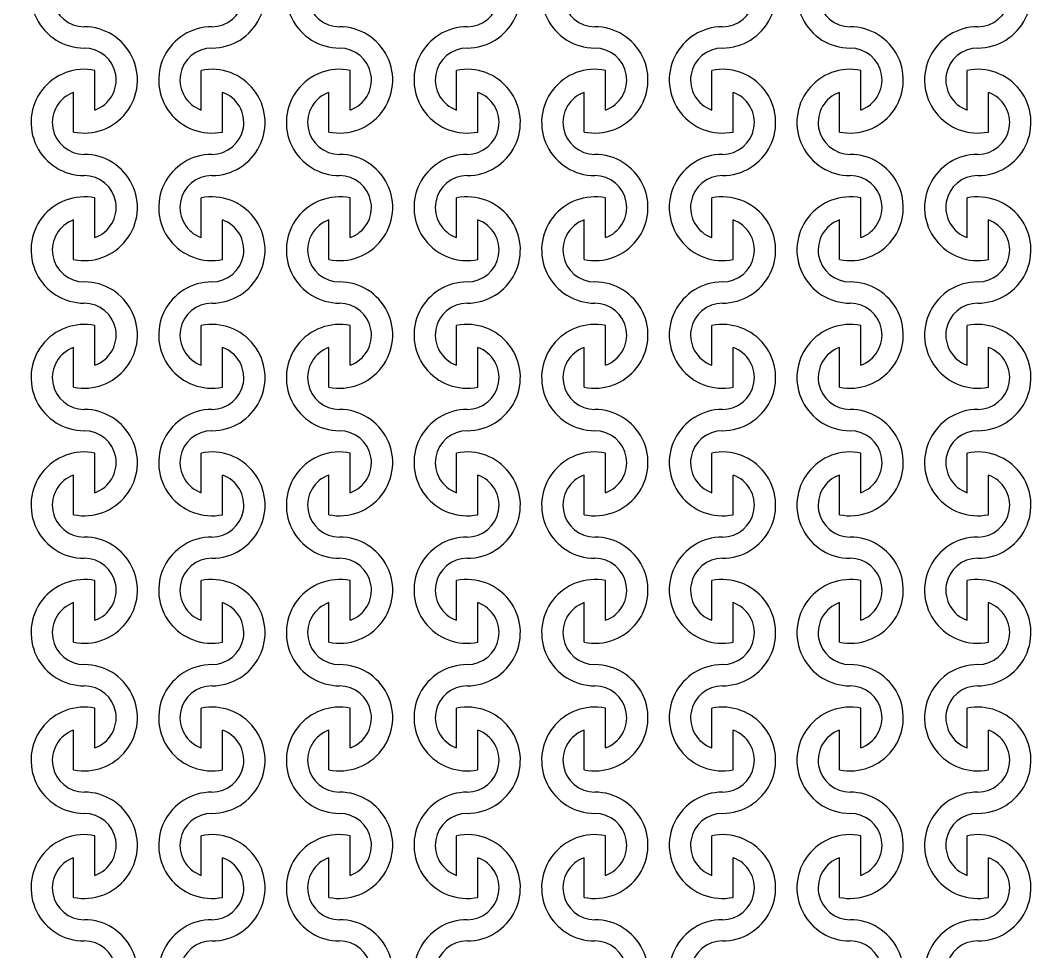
# Model space of a CAD drawing. Header units: millimetres. Extents: x 1000 to 444771, y -11148 to 590229.
# Drawn here: x 205426 to 207826, y 192700 to 194890 of the extents above; entities that cross this region are included whole.
import ezdxf

# ---------------------------------------------------------------- set-up
doc = ezdxf.new("R2010")
doc.units = ezdxf.units.MM
doc.layers.add('CLEAR', color=140, linetype='Continuous')

msp = doc.modelspace()

# ---------------------------------------------------------------- linework, layer by layer
for radius in [25000, 25000, 15000, 15000]:
    msp.add_circle((215000, 195000), radius)
at = {"layer": 'CLEAR'}
for p, q in [((205600.7, 194679.3), (205600.7, 194772.5)), ((205600.7, 194679.3), (205600.7, 194772.5)), ((205600.7, 194679.3), (205600.7, 194772.5)), ((205600.7, 194679.3), (205600.7, 194772.5)), ((205850.7, 194679.3), (205850.7, 194772.5)), ((205850.7, 194679.3), (205850.7, 194772.5)), ((205850.7, 194679.3), (205850.7, 194772.5)), ((205850.7, 194679.3), (205850.7, 194772.5)), ((206200.7, 194679.3), (206200.7, 194772.5)), ((206200.7, 194679.3), (206200.7, 194772.5)), ((206200.7, 194679.3), (206200.7, 194772.5)), ((206200.7, 194679.3), (206200.7, 194772.5)), ((206450.7, 194679.3), (206450.7, 194772.5)), ((206450.7, 194679.3), (206450.7, 194772.5)), ((206450.7, 194679.3), (206450.7, 194772.5)), ((206450.7, 194679.3), (206450.7, 194772.5)), ((206800.7, 194679.3), (206800.7, 194772.5)), ((206800.7, 194679.3), (206800.7, 194772.5)), ((206800.7, 194679.3), (206800.7, 194772.5)), ((206800.7, 194679.3), (206800.7, 194772.5)), ((207050.7, 194679.3), (207050.7, 194772.5)), ((207050.7, 194679.3), (207050.7, 194772.5)), ((207050.7, 194679.3), (207050.7, 194772.5)), ((207050.7, 194679.3), (207050.7, 194772.5)), ((207400.7, 194679.3), (207400.7, 194772.5)), ((207400.7, 194679.3), (207400.7, 194772.5)), ((207400.7, 194679.3), (207400.7, 194772.5)), ((207400.7, 194679.3), (207400.7, 194772.5)), ((207650.7, 194679.3), (207650.7, 194772.5)), ((207650.7, 194679.3), (207650.7, 194772.5)), ((207650.7, 194679.3), (207650.7, 194772.5)), ((207650.7, 194679.3), (207650.7, 194772.5)), ((205550.7, 194627.5), (205550.7, 194720.7)), ((205550.7, 194627.5), (205550.7, 194720.7)), ((205550.7, 194627.5), (205550.7, 194720.7)), ((205550.7, 194627.5), (205550.7, 194720.7)), ((205900.7, 194627.5), (205900.7, 194720.7)), ((205900.7, 194627.5), (205900.7, 194720.7)), ((205900.7, 194627.5), (205900.7, 194720.7)), ((205900.7, 194627.5), (205900.7, 194720.7)), ((206150.7, 194627.5), (206150.7, 194720.7)), ((206150.7, 194627.5), (206150.7, 194720.7)), ((206150.7, 194627.5), (206150.7, 194720.7)), ((206150.7, 194627.5), (206150.7, 194720.7)), ((206500.7, 194627.5), (206500.7, 194720.7)), ((206500.7, 194627.5), (206500.7, 194720.7)), ((206500.7, 194627.5), (206500.7, 194720.7)), ((206500.7, 194627.5), (206500.7, 194720.7)), ((206750.7, 194627.5), (206750.7, 194720.7)), ((206750.7, 194627.5), (206750.7, 194720.7)), ((206750.7, 194627.5), (206750.7, 194720.7)), ((206750.7, 194627.5), (206750.7, 194720.7)), ((207100.7, 194627.5), (207100.7, 194720.7)), ((207100.7, 194627.5), (207100.7, 194720.7)), ((207100.7, 194627.5), (207100.7, 194720.7)), ((207100.7, 194627.5), (207100.7, 194720.7)), ((207350.7, 194627.5), (207350.7, 194720.7)), ((207350.7, 194627.5), (207350.7, 194720.7)), ((207350.7, 194627.5), (207350.7, 194720.7)), ((207350.7, 194627.5), (207350.7, 194720.7)), ((207700.7, 194627.5), (207700.7, 194720.7)), ((207700.7, 194627.5), (207700.7, 194720.7)), ((207700.7, 194627.5), (207700.7, 194720.7)), ((207700.7, 194627.5), (207700.7, 194720.7)), ((205600.7, 194379.3), (205600.7, 194472.5)), ((205600.7, 194379.3), (205600.7, 194472.5)), ((205600.7, 194379.3), (205600.7, 194472.5)), ((205600.7, 194379.3), (205600.7, 194472.5)), ((205850.7, 194379.3), (205850.7, 194472.5)), ((205850.7, 194379.3), (205850.7, 194472.5)), ((205850.7, 194379.3), (205850.7, 194472.5)), ((205850.7, 194379.3), (205850.7, 194472.5)), ((206200.7, 194379.3), (206200.7, 194472.5)), ((206200.7, 194379.3), (206200.7, 194472.5)), ((206200.7, 194379.3), (206200.7, 194472.5)), ((206200.7, 194379.3), (206200.7, 194472.5)), ((206450.7, 194379.3), (206450.7, 194472.5)), ((206450.7, 194379.3), (206450.7, 194472.5)), ((206450.7, 194379.3), (206450.7, 194472.5)), ((206450.7, 194379.3), (206450.7, 194472.5)), ((206800.7, 194379.3), (206800.7, 194472.5)), ((206800.7, 194379.3), (206800.7, 194472.5)), ((206800.7, 194379.3), (206800.7, 194472.5)), ((206800.7, 194379.3), (206800.7, 194472.5)), ((207050.7, 194379.3), (207050.7, 194472.5)), ((207050.7, 194379.3), (207050.7, 194472.5)), ((207050.7, 194379.3), (207050.7, 194472.5)), ((207050.7, 194379.3), (207050.7, 194472.5)), ((207400.7, 194379.3), (207400.7, 194472.5)), ((207400.7, 194379.3), (207400.7, 194472.5)), ((207400.7, 194379.3), (207400.7, 194472.5)), ((207400.7, 194379.3), (207400.7, 194472.5)), ((207650.7, 194379.3), (207650.7, 194472.5)), ((207650.7, 194379.3), (207650.7, 194472.5)), ((207650.7, 194379.3), (207650.7, 194472.5)), ((207650.7, 194379.3), (207650.7, 194472.5)), ((205550.7, 194327.5), (205550.7, 194420.7)), ((205550.7, 194327.5), (205550.7, 194420.7)), ((205550.7, 194327.5), (205550.7, 194420.7)), ((205550.7, 194327.5), (205550.7, 194420.7)), ((205900.7, 194327.5), (205900.7, 194420.7)), ((205900.7, 194327.5), (205900.7, 194420.7)), ((205900.7, 194327.5), (205900.7, 194420.7)), ((205900.7, 194327.5), (205900.7, 194420.7)), ((206150.7, 194327.5), (206150.7, 194420.7)), ((206150.7, 194327.5), (206150.7, 194420.7)), ((206150.7, 194327.5), (206150.7, 194420.7)), ((206150.7, 194327.5), (206150.7, 194420.7)), ((206500.7, 194327.5), (206500.7, 194420.7)), ((206500.7, 194327.5), (206500.7, 194420.7)), ((206500.7, 194327.5), (206500.7, 194420.7)), ((206500.7, 194327.5), (206500.7, 194420.7)), ((206750.7, 194327.5), (206750.7, 194420.7)), ((206750.7, 194327.5), (206750.7, 194420.7)), ((206750.7, 194327.5), (206750.7, 194420.7)), ((206750.7, 194327.5), (206750.7, 194420.7)), ((207100.7, 194327.5), (207100.7, 194420.7)), ((207100.7, 194327.5), (207100.7, 194420.7)), ((207100.7, 194327.5), (207100.7, 194420.7)), ((207100.7, 194327.5), (207100.7, 194420.7)), ((207350.7, 194327.5), (207350.7, 194420.7)), ((207350.7, 194327.5), (207350.7, 194420.7)), ((207350.7, 194327.5), (207350.7, 194420.7)), ((207350.7, 194327.5), (207350.7, 194420.7)), ((207700.7, 194327.5), (207700.7, 194420.7)), ((207700.7, 194327.5), (207700.7, 194420.7)), ((207700.7, 194327.5), (207700.7, 194420.7)), ((207700.7, 194327.5), (207700.7, 194420.7)), ((205600.7, 194079.3), (205600.7, 194172.5)), ((205600.7, 194079.3), (205600.7, 194172.5)), ((205600.7, 194079.3), (205600.7, 194172.5)), ((205600.7, 194079.3), (205600.7, 194172.5)), ((205850.7, 194079.3), (205850.7, 194172.5)), ((205850.7, 194079.3), (205850.7, 194172.5)), ((205850.7, 194079.3), (205850.7, 194172.5)), ((205850.7, 194079.3), (205850.7, 194172.5)), ((206200.7, 194079.3), (206200.7, 194172.5)), ((206200.7, 194079.3), (206200.7, 194172.5)), ((206200.7, 194079.3), (206200.7, 194172.5)), ((206200.7, 194079.3), (206200.7, 194172.5)), ((206450.7, 194079.3), (206450.7, 194172.5)), ((206450.7, 194079.3), (206450.7, 194172.5)), ((206450.7, 194079.3), (206450.7, 194172.5)), ((206450.7, 194079.3), (206450.7, 194172.5)), ((206800.7, 194079.3), (206800.7, 194172.5)), ((206800.7, 194079.3), (206800.7, 194172.5)), ((206800.7, 194079.3), (206800.7, 194172.5)), ((206800.7, 194079.3), (206800.7, 194172.5)), ((207050.7, 194079.3), (207050.7, 194172.5)), ((207050.7, 194079.3), (207050.7, 194172.5)), ((207050.7, 194079.3), (207050.7, 194172.5)), ((207050.7, 194079.3), (207050.7, 194172.5)), ((207400.7, 194079.3), (207400.7, 194172.5)), ((207400.7, 194079.3), (207400.7, 194172.5)), ((207400.7, 194079.3), (207400.7, 194172.5)), ((207400.7, 194079.3), (207400.7, 194172.5)), ((207650.7, 194079.3), (207650.7, 194172.5)), ((207650.7, 194079.3), (207650.7, 194172.5)), ((207650.7, 194079.3), (207650.7, 194172.5)), ((207650.7, 194079.3), (207650.7, 194172.5)), ((205550.7, 194027.5), (205550.7, 194120.7)), ((205550.7, 194027.5), (205550.7, 194120.7)), ((205550.7, 194027.5), (205550.7, 194120.7)), ((205550.7, 194027.5), (205550.7, 194120.7)), ((205900.7, 194027.5), (205900.7, 194120.7)), ((205900.7, 194027.5), (205900.7, 194120.7)), ((205900.7, 194027.5), (205900.7, 194120.7)), ((205900.7, 194027.5), (205900.7, 194120.7)), ((206150.7, 194027.5), (206150.7, 194120.7)), ((206150.7, 194027.5), (206150.7, 194120.7)), ((206150.7, 194027.5), (206150.7, 194120.7)), ((206150.7, 194027.5), (206150.7, 194120.7)), ((206500.7, 194027.5), (206500.7, 194120.7)), ((206500.7, 194027.5), (206500.7, 194120.7)), ((206500.7, 194027.5), (206500.7, 194120.7)), ((206500.7, 194027.5), (206500.7, 194120.7)), ((206750.7, 194027.5), (206750.7, 194120.7)), ((206750.7, 194027.5), (206750.7, 194120.7)), ((206750.7, 194027.5), (206750.7, 194120.7)), ((206750.7, 194027.5), (206750.7, 194120.7)), ((207100.7, 194027.5), (207100.7, 194120.7)), ((207100.7, 194027.5), (207100.7, 194120.7)), ((207100.7, 194027.5), (207100.7, 194120.7)), ((207100.7, 194027.5), (207100.7, 194120.7)), ((207350.7, 194027.5), (207350.7, 194120.7)), ((207350.7, 194027.5), (207350.7, 194120.7)), ((207350.7, 194027.5), (207350.7, 194120.7)), ((207350.7, 194027.5), (207350.7, 194120.7)), ((207700.7, 194027.5), (207700.7, 194120.7)), ((207700.7, 194027.5), (207700.7, 194120.7)), ((207700.7, 194027.5), (207700.7, 194120.7)), ((207700.7, 194027.5), (207700.7, 194120.7)), ((205600.7, 193779.3), (205600.7, 193872.5)), ((205600.7, 193779.3), (205600.7, 193872.5)), ((205600.7, 193779.3), (205600.7, 193872.5)), ((205600.7, 193779.3), (205600.7, 193872.5)), ((205850.7, 193779.3), (205850.7, 193872.5)), ((205850.7, 193779.3), (205850.7, 193872.5)), ((205850.7, 193779.3), (205850.7, 193872.5)), ((205850.7, 193779.3), (205850.7, 193872.5)), ((206200.7, 193779.3), (206200.7, 193872.5)), ((206200.7, 193779.3), (206200.7, 193872.5)), ((206200.7, 193779.3), (206200.7, 193872.5)), ((206200.7, 193779.3), (206200.7, 193872.5)), ((206450.7, 193779.3), (206450.7, 193872.5)), ((206450.7, 193779.3), (206450.7, 193872.5)), ((206450.7, 193779.3), (206450.7, 193872.5)), ((206450.7, 193779.3), (206450.7, 193872.5)), ((206800.7, 193779.3), (206800.7, 193872.5)), ((206800.7, 193779.3), (206800.7, 193872.5)), ((206800.7, 193779.3), (206800.7, 193872.5)), ((206800.7, 193779.3), (206800.7, 193872.5)), ((207050.7, 193779.3), (207050.7, 193872.5)), ((207050.7, 193779.3), (207050.7, 193872.5)), ((207050.7, 193779.3), (207050.7, 193872.5)), ((207050.7, 193779.3), (207050.7, 193872.5)), ((207400.7, 193779.3), (207400.7, 193872.5)), ((207400.7, 193779.3), (207400.7, 193872.5)), ((207400.7, 193779.3), (207400.7, 193872.5)), ((207400.7, 193779.3), (207400.7, 193872.5)), ((207650.7, 193779.3), (207650.7, 193872.5)), ((207650.7, 193779.3), (207650.7, 193872.5)), ((207650.7, 193779.3), (207650.7, 193872.5)), ((207650.7, 193779.3), (207650.7, 193872.5)), ((205550.7, 193727.5), (205550.7, 193820.7)), ((205550.7, 193727.5), (205550.7, 193820.7)), ((205550.7, 193727.5), (205550.7, 193820.7)), ((205550.7, 193727.5), (205550.7, 193820.7)), ((205900.7, 193727.5), (205900.7, 193820.7)), ((205900.7, 193727.5), (205900.7, 193820.7)), ((205900.7, 193727.5), (205900.7, 193820.7)), ((205900.7, 193727.5), (205900.7, 193820.7)), ((206150.7, 193727.5), (206150.7, 193820.7)), ((206150.7, 193727.5), (206150.7, 193820.7)), ((206150.7, 193727.5), (206150.7, 193820.7)), ((206150.7, 193727.5), (206150.7, 193820.7)), ((206500.7, 193727.5), (206500.7, 193820.7)), ((206500.7, 193727.5), (206500.7, 193820.7)), ((206500.7, 193727.5), (206500.7, 193820.7)), ((206500.7, 193727.5), (206500.7, 193820.7)), ((206750.7, 193727.5), (206750.7, 193820.7)), ((206750.7, 193727.5), (206750.7, 193820.7)), ((206750.7, 193727.5), (206750.7, 193820.7)), ((206750.7, 193727.5), (206750.7, 193820.7)), ((207100.7, 193727.5), (207100.7, 193820.7)), ((207100.7, 193727.5), (207100.7, 193820.7)), ((207100.7, 193727.5), (207100.7, 193820.7)), ((207100.7, 193727.5), (207100.7, 193820.7)), ((207350.7, 193727.5), (207350.7, 193820.7)), ((207350.7, 193727.5), (207350.7, 193820.7)), ((207350.7, 193727.5), (207350.7, 193820.7)), ((207350.7, 193727.5), (207350.7, 193820.7)), ((207700.7, 193727.5), (207700.7, 193820.7)), ((207700.7, 193727.5), (207700.7, 193820.7)), ((207700.7, 193727.5), (207700.7, 193820.7)), ((207700.7, 193727.5), (207700.7, 193820.7)), ((205600.7, 193479.3), (205600.7, 193572.5)), ((205600.7, 193479.3), (205600.7, 193572.5)), ((205600.7, 193479.3), (205600.7, 193572.5)), ((205600.7, 193479.3), (205600.7, 193572.5)), ((205850.7, 193479.3), (205850.7, 193572.5)), ((205850.7, 193479.3), (205850.7, 193572.5)), ((205850.7, 193479.3), (205850.7, 193572.5)), ((205850.7, 193479.3), (205850.7, 193572.5)), ((206200.7, 193479.3), (206200.7, 193572.5)), ((206200.7, 193479.3), (206200.7, 193572.5)), ((206200.7, 193479.3), (206200.7, 193572.5)), ((206200.7, 193479.3), (206200.7, 193572.5)), ((206450.7, 193479.3), (206450.7, 193572.5)), ((206450.7, 193479.3), (206450.7, 193572.5)), ((206450.7, 193479.3), (206450.7, 193572.5)), ((206450.7, 193479.3), (206450.7, 193572.5)), ((206800.7, 193479.3), (206800.7, 193572.5)), ((206800.7, 193479.3), (206800.7, 193572.5)), ((206800.7, 193479.3), (206800.7, 193572.5)), ((206800.7, 193479.3), (206800.7, 193572.5)), ((207050.7, 193479.3), (207050.7, 193572.5)), ((207050.7, 193479.3), (207050.7, 193572.5)), ((207050.7, 193479.3), (207050.7, 193572.5)), ((207050.7, 193479.3), (207050.7, 193572.5)), ((207400.7, 193479.3), (207400.7, 193572.5)), ((207400.7, 193479.3), (207400.7, 193572.5)), ((207400.7, 193479.3), (207400.7, 193572.5)), ((207400.7, 193479.3), (207400.7, 193572.5)), ((207650.7, 193479.3), (207650.7, 193572.5)), ((207650.7, 193479.3), (207650.7, 193572.5)), ((207650.7, 193479.3), (207650.7, 193572.5)), ((207650.7, 193479.3), (207650.7, 193572.5)), ((205550.7, 193427.5), (205550.7, 193520.7)), ((205550.7, 193427.5), (205550.7, 193520.7)), ((205550.7, 193427.5), (205550.7, 193520.7)), ((205550.7, 193427.5), (205550.7, 193520.7)), ((205900.7, 193427.5), (205900.7, 193520.7)), ((205900.7, 193427.5), (205900.7, 193520.7)), ((205900.7, 193427.5), (205900.7, 193520.7)), ((205900.7, 193427.5), (205900.7, 193520.7)), ((206150.7, 193427.5), (206150.7, 193520.7)), ((206150.7, 193427.5), (206150.7, 193520.7)), ((206150.7, 193427.5), (206150.7, 193520.7)), ((206150.7, 193427.5), (206150.7, 193520.7)), ((206500.7, 193427.5), (206500.7, 193520.7)), ((206500.7, 193427.5), (206500.7, 193520.7)), ((206500.7, 193427.5), (206500.7, 193520.7)), ((206500.7, 193427.5), (206500.7, 193520.7)), ((206750.7, 193427.5), (206750.7, 193520.7)), ((206750.7, 193427.5), (206750.7, 193520.7)), ((206750.7, 193427.5), (206750.7, 193520.7)), ((206750.7, 193427.5), (206750.7, 193520.7)), ((207100.7, 193427.5), (207100.7, 193520.7)), ((207100.7, 193427.5), (207100.7, 193520.7)), ((207100.7, 193427.5), (207100.7, 193520.7)), ((207100.7, 193427.5), (207100.7, 193520.7)), ((207350.7, 193427.5), (207350.7, 193520.7)), ((207350.7, 193427.5), (207350.7, 193520.7)), ((207350.7, 193427.5), (207350.7, 193520.7)), ((207350.7, 193427.5), (207350.7, 193520.7)), ((207700.7, 193427.5), (207700.7, 193520.7)), ((207700.7, 193427.5), (207700.7, 193520.7)), ((207700.7, 193427.5), (207700.7, 193520.7)), ((207700.7, 193427.5), (207700.7, 193520.7)), ((205600.7, 193179.3), (205600.7, 193272.5)), ((205600.7, 193179.3), (205600.7, 193272.5)), ((205600.7, 193179.3), (205600.7, 193272.5)), ((205600.7, 193179.3), (205600.7, 193272.5)), ((205850.7, 193179.3), (205850.7, 193272.5)), ((205850.7, 193179.3), (205850.7, 193272.5)), ((205850.7, 193179.3), (205850.7, 193272.5)), ((205850.7, 193179.3), (205850.7, 193272.5)), ((206200.7, 193179.3), (206200.7, 193272.5)), ((206200.7, 193179.3), (206200.7, 193272.5)), ((206200.7, 193179.3), (206200.7, 193272.5)), ((206200.7, 193179.3), (206200.7, 193272.5)), ((206450.7, 193179.3), (206450.7, 193272.5)), ((206450.7, 193179.3), (206450.7, 193272.5)), ((206450.7, 193179.3), (206450.7, 193272.5)), ((206450.7, 193179.3), (206450.7, 193272.5)), ((206800.7, 193179.3), (206800.7, 193272.5)), ((206800.7, 193179.3), (206800.7, 193272.5)), ((206800.7, 193179.3), (206800.7, 193272.5)), ((206800.7, 193179.3), (206800.7, 193272.5)), ((207050.7, 193179.3), (207050.7, 193272.5)), ((207050.7, 193179.3), (207050.7, 193272.5)), ((207050.7, 193179.3), (207050.7, 193272.5)), ((207050.7, 193179.3), (207050.7, 193272.5)), ((207400.7, 193179.3), (207400.7, 193272.5)), ((207400.7, 193179.3), (207400.7, 193272.5)), ((207400.7, 193179.3), (207400.7, 193272.5)), ((207400.7, 193179.3), (207400.7, 193272.5)), ((207650.7, 193179.3), (207650.7, 193272.5)), ((207650.7, 193179.3), (207650.7, 193272.5)), ((207650.7, 193179.3), (207650.7, 193272.5)), ((207650.7, 193179.3), (207650.7, 193272.5)), ((205550.7, 193127.5), (205550.7, 193220.7)), ((205550.7, 193127.5), (205550.7, 193220.7)), ((205550.7, 193127.5), (205550.7, 193220.7)), ((205550.7, 193127.5), (205550.7, 193220.7)), ((205900.7, 193127.5), (205900.7, 193220.7)), ((205900.7, 193127.5), (205900.7, 193220.7)), ((205900.7, 193127.5), (205900.7, 193220.7)), ((205900.7, 193127.5), (205900.7, 193220.7)), ((206150.7, 193127.5), (206150.7, 193220.7)), ((206150.7, 193127.5), (206150.7, 193220.7)), ((206150.7, 193127.5), (206150.7, 193220.7)), ((206150.7, 193127.5), (206150.7, 193220.7)), ((206500.7, 193127.5), (206500.7, 193220.7)), ((206500.7, 193127.5), (206500.7, 193220.7)), ((206500.7, 193127.5), (206500.7, 193220.7)), ((206500.7, 193127.5), (206500.7, 193220.7)), ((206750.7, 193127.5), (206750.7, 193220.7)), ((206750.7, 193127.5), (206750.7, 193220.7)), ((206750.7, 193127.5), (206750.7, 193220.7)), ((206750.7, 193127.5), (206750.7, 193220.7)), ((207100.7, 193127.5), (207100.7, 193220.7)), ((207100.7, 193127.5), (207100.7, 193220.7)), ((207100.7, 193127.5), (207100.7, 193220.7)), ((207100.7, 193127.5), (207100.7, 193220.7)), ((207350.7, 193127.5), (207350.7, 193220.7)), ((207350.7, 193127.5), (207350.7, 193220.7)), ((207350.7, 193127.5), (207350.7, 193220.7)), ((207350.7, 193127.5), (207350.7, 193220.7)), ((207700.7, 193127.5), (207700.7, 193220.7)), ((207700.7, 193127.5), (207700.7, 193220.7)), ((207700.7, 193127.5), (207700.7, 193220.7)), ((207700.7, 193127.5), (207700.7, 193220.7)), ((205600.7, 192879.3), (205600.7, 192972.5)), ((205600.7, 192879.3), (205600.7, 192972.5)), ((205600.7, 192879.3), (205600.7, 192972.5)), ((205600.7, 192879.3), (205600.7, 192972.5)), ((205850.7, 192879.3), (205850.7, 192972.5)), ((205850.7, 192879.3), (205850.7, 192972.5)), ((205850.7, 192879.3), (205850.7, 192972.5)), ((205850.7, 192879.3), (205850.7, 192972.5)), ((206200.7, 192879.3), (206200.7, 192972.5)), ((206200.7, 192879.3), (206200.7, 192972.5)), ((206200.7, 192879.3), (206200.7, 192972.5)), ((206200.7, 192879.3), (206200.7, 192972.5)), ((206450.7, 192879.3), (206450.7, 192972.5)), ((206450.7, 192879.3), (206450.7, 192972.5)), ((206450.7, 192879.3), (206450.7, 192972.5)), ((206450.7, 192879.3), (206450.7, 192972.5)), ((206800.7, 192879.3), (206800.7, 192972.5)), ((206800.7, 192879.3), (206800.7, 192972.5)), ((206800.7, 192879.3), (206800.7, 192972.5)), ((206800.7, 192879.3), (206800.7, 192972.5)), ((207050.7, 192879.3), (207050.7, 192972.5)), ((207050.7, 192879.3), (207050.7, 192972.5)), ((207050.7, 192879.3), (207050.7, 192972.5)), ((207050.7, 192879.3), (207050.7, 192972.5)), ((207400.7, 192879.3), (207400.7, 192972.5)), ((207400.7, 192879.3), (207400.7, 192972.5)), ((207400.7, 192879.3), (207400.7, 192972.5)), ((207400.7, 192879.3), (207400.7, 192972.5)), ((207650.7, 192879.3), (207650.7, 192972.5)), ((207650.7, 192879.3), (207650.7, 192972.5)), ((207650.7, 192879.3), (207650.7, 192972.5)), ((207650.7, 192879.3), (207650.7, 192972.5)), ((205550.7, 192827.5), (205550.7, 192920.7)), ((205550.7, 192827.5), (205550.7, 192920.7)), ((205550.7, 192827.5), (205550.7, 192920.7)), ((205550.7, 192827.5), (205550.7, 192920.7)), ((205900.7, 192827.5), (205900.7, 192920.7)), ((205900.7, 192827.5), (205900.7, 192920.7)), ((205900.7, 192827.5), (205900.7, 192920.7)), ((205900.7, 192827.5), (205900.7, 192920.7)), ((206150.7, 192827.5), (206150.7, 192920.7)), ((206150.7, 192827.5), (206150.7, 192920.7)), ((206150.7, 192827.5), (206150.7, 192920.7)), ((206150.7, 192827.5), (206150.7, 192920.7)), ((206500.7, 192827.5), (206500.7, 192920.7)), ((206500.7, 192827.5), (206500.7, 192920.7)), ((206500.7, 192827.5), (206500.7, 192920.7)), ((206500.7, 192827.5), (206500.7, 192920.7)), ((206750.7, 192827.5), (206750.7, 192920.7)), ((206750.7, 192827.5), (206750.7, 192920.7)), ((206750.7, 192827.5), (206750.7, 192920.7)), ((206750.7, 192827.5), (206750.7, 192920.7)), ((207100.7, 192827.5), (207100.7, 192920.7)), ((207100.7, 192827.5), (207100.7, 192920.7)), ((207100.7, 192827.5), (207100.7, 192920.7)), ((207100.7, 192827.5), (207100.7, 192920.7)), ((207350.7, 192827.5), (207350.7, 192920.7)), ((207350.7, 192827.5), (207350.7, 192920.7)), ((207350.7, 192827.5), (207350.7, 192920.7)), ((207350.7, 192827.5), (207350.7, 192920.7)), ((207700.7, 192827.5), (207700.7, 192920.7)), ((207700.7, 192827.5), (207700.7, 192920.7)), ((207700.7, 192827.5), (207700.7, 192920.7)), ((207700.7, 192827.5), (207700.7, 192920.7))]:
    msp.add_line(p, q, dxfattribs=at)
for centre, radius, start, end in [((205575.7, 194950), 125, 78.463, 270), ((205575.7, 194950), 125, 78.463, 270), ((205875.7, 194950), 125, 270, 101.537), ((205875.7, 194950), 125, 270, 101.537), ((206175.7, 194950), 125, 78.463, 270), ((206175.7, 194950), 125, 78.463, 270), ((206475.7, 194950), 125, 270, 101.537), ((206475.7, 194950), 125, 270, 101.537), ((206775.7, 194950), 125, 78.463, 270), ((206775.7, 194950), 125, 78.463, 270), ((207075.7, 194950), 125, 270, 101.537), ((207075.7, 194950), 125, 270, 101.537), ((207375.7, 194950), 125, 78.463, 270), ((207375.7, 194950), 125, 78.463, 270), ((207675.7, 194950), 125, 270, 101.537), ((207675.7, 194950), 125, 270, 101.537), ((205575.7, 194950), 75, 109.4712, 270), ((205575.7, 194950), 75, 109.4712, 270), ((205875.7, 194950), 75, 270, 70.5288), ((205875.7, 194950), 75, 270, 70.5288), ((206175.7, 194950), 75, 109.4712, 270), ((206175.7, 194950), 75, 109.4712, 270), ((206475.7, 194950), 75, 270, 70.5288), ((206475.7, 194950), 75, 270, 70.5288), ((206775.7, 194950), 75, 109.4712, 270), ((206775.7, 194950), 75, 109.4712, 270), ((207075.7, 194950), 75, 270, 70.5288), ((207075.7, 194950), 75, 270, 70.5288), ((207375.7, 194950), 75, 109.4712, 270), ((207375.7, 194950), 75, 109.4712, 270), ((207675.7, 194950), 75, 270, 70.5288), ((207675.7, 194950), 75, 270, 70.5288), ((205575.7, 194750), 125, 258.463, 90), ((205575.7, 194750), 125, 258.463, 90), ((205875.7, 194750), 125, 90, 281.537), ((205875.7, 194750), 125, 90, 281.537), ((206175.7, 194750), 125, 258.463, 90), ((206175.7, 194750), 125, 258.463, 90), ((206475.7, 194750), 125, 90, 281.537), ((206475.7, 194750), 125, 90, 281.537), ((206775.7, 194750), 125, 258.463, 90), ((206775.7, 194750), 125, 258.463, 90), ((207075.7, 194750), 125, 90, 281.537), ((207075.7, 194750), 125, 90, 281.537), ((207375.7, 194750), 125, 258.463, 90), ((207375.7, 194750), 125, 258.463, 90), ((207675.7, 194750), 125, 90, 281.537), ((207675.7, 194750), 125, 90, 281.537), ((205575.7, 194750), 75, 289.4712, 90), ((205575.7, 194750), 75, 289.4712, 90), ((205875.7, 194750), 75, 90, 250.5288), ((205875.7, 194750), 75, 90, 250.5288), ((206175.7, 194750), 75, 289.4712, 90), ((206175.7, 194750), 75, 289.4712, 90), ((206475.7, 194750), 75, 90, 250.5288), ((206475.7, 194750), 75, 90, 250.5288), ((206775.7, 194750), 75, 289.4712, 90), ((206775.7, 194750), 75, 289.4712, 90), ((207075.7, 194750), 75, 90, 250.5288), ((207075.7, 194750), 75, 90, 250.5288), ((207375.7, 194750), 75, 289.4712, 90), ((207375.7, 194750), 75, 289.4712, 90), ((207675.7, 194750), 75, 90, 250.5288), ((207675.7, 194750), 75, 90, 250.5288), ((205575.7, 194650), 125, 78.463, 270), ((205575.7, 194650), 125, 78.463, 270), ((205875.7, 194650), 125, 270, 101.537), ((205875.7, 194650), 125, 270, 101.537), ((206175.7, 194650), 125, 78.463, 270), ((206175.7, 194650), 125, 78.463, 270), ((206475.7, 194650), 125, 270, 101.537), ((206475.7, 194650), 125, 270, 101.537), ((206775.7, 194650), 125, 78.463, 270), ((206775.7, 194650), 125, 78.463, 270), ((207075.7, 194650), 125, 270, 101.537), ((207075.7, 194650), 125, 270, 101.537), ((207375.7, 194650), 125, 78.463, 270), ((207375.7, 194650), 125, 78.463, 270), ((207675.7, 194650), 125, 270, 101.537), ((207675.7, 194650), 125, 270, 101.537), ((205575.7, 194650), 75, 109.4712, 270), ((205575.7, 194650), 75, 109.4712, 270), ((205875.7, 194650), 75, 270, 70.5288), ((205875.7, 194650), 75, 270, 70.5288), ((206175.7, 194650), 75, 109.4712, 270), ((206175.7, 194650), 75, 109.4712, 270), ((206475.7, 194650), 75, 270, 70.5288), ((206475.7, 194650), 75, 270, 70.5288), ((206775.7, 194650), 75, 109.4712, 270), ((206775.7, 194650), 75, 109.4712, 270), ((207075.7, 194650), 75, 270, 70.5288), ((207075.7, 194650), 75, 270, 70.5288), ((207375.7, 194650), 75, 109.4712, 270), ((207375.7, 194650), 75, 109.4712, 270), ((207675.7, 194650), 75, 270, 70.5288), ((207675.7, 194650), 75, 270, 70.5288), ((205575.7, 194450), 125, 258.463, 90), ((205575.7, 194450), 125, 258.463, 90), ((205875.7, 194450), 125, 90, 281.537), ((205875.7, 194450), 125, 90, 281.537), ((206175.7, 194450), 125, 258.463, 90), ((206175.7, 194450), 125, 258.463, 90), ((206475.7, 194450), 125, 90, 281.537), ((206475.7, 194450), 125, 90, 281.537), ((206775.7, 194450), 125, 258.463, 90), ((206775.7, 194450), 125, 258.463, 90), ((207075.7, 194450), 125, 90, 281.537), ((207075.7, 194450), 125, 90, 281.537), ((207375.7, 194450), 125, 258.463, 90), ((207375.7, 194450), 125, 258.463, 90), ((207675.7, 194450), 125, 90, 281.537), ((207675.7, 194450), 125, 90, 281.537), ((205575.7, 194450), 75, 289.4712, 90), ((205575.7, 194450), 75, 289.4712, 90), ((205875.7, 194450), 75, 90, 250.5288), ((205875.7, 194450), 75, 90, 250.5288), ((206175.7, 194450), 75, 289.4712, 90), ((206175.7, 194450), 75, 289.4712, 90), ((206475.7, 194450), 75, 90, 250.5288), ((206475.7, 194450), 75, 90, 250.5288), ((206775.7, 194450), 75, 289.4712, 90), ((206775.7, 194450), 75, 289.4712, 90), ((207075.7, 194450), 75, 90, 250.5288), ((207075.7, 194450), 75, 90, 250.5288), ((207375.7, 194450), 75, 289.4712, 90), ((207375.7, 194450), 75, 289.4712, 90), ((207675.7, 194450), 75, 90, 250.5288), ((207675.7, 194450), 75, 90, 250.5288), ((205575.7, 194350), 125, 78.463, 270), ((205575.7, 194350), 125, 78.463, 270), ((205875.7, 194350), 125, 270, 101.537), ((205875.7, 194350), 125, 270, 101.537), ((206175.7, 194350), 125, 78.463, 270), ((206175.7, 194350), 125, 78.463, 270), ((206475.7, 194350), 125, 270, 101.537), ((206475.7, 194350), 125, 270, 101.537), ((206775.7, 194350), 125, 78.463, 270), ((206775.7, 194350), 125, 78.463, 270), ((207075.7, 194350), 125, 270, 101.537), ((207075.7, 194350), 125, 270, 101.537), ((207375.7, 194350), 125, 78.463, 270), ((207375.7, 194350), 125, 78.463, 270), ((207675.7, 194350), 125, 270, 101.537), ((207675.7, 194350), 125, 270, 101.537), ((205575.7, 194350), 75, 109.4712, 270), ((205575.7, 194350), 75, 109.4712, 270), ((205875.7, 194350), 75, 270, 70.5288), ((205875.7, 194350), 75, 270, 70.5288), ((206175.7, 194350), 75, 109.4712, 270), ((206175.7, 194350), 75, 109.4712, 270), ((206475.7, 194350), 75, 270, 70.5288), ((206475.7, 194350), 75, 270, 70.5288), ((206775.7, 194350), 75, 109.4712, 270), ((206775.7, 194350), 75, 109.4712, 270), ((207075.7, 194350), 75, 270, 70.5288), ((207075.7, 194350), 75, 270, 70.5288), ((207375.7, 194350), 75, 109.4712, 270), ((207375.7, 194350), 75, 109.4712, 270), ((207675.7, 194350), 75, 270, 70.5288), ((207675.7, 194350), 75, 270, 70.5288), ((205575.7, 194150), 125, 258.463, 90), ((205575.7, 194150), 125, 258.463, 90), ((205875.7, 194150), 125, 90, 281.537), ((205875.7, 194150), 125, 90, 281.537), ((206175.7, 194150), 125, 258.463, 90), ((206175.7, 194150), 125, 258.463, 90), ((206475.7, 194150), 125, 90, 281.537), ((206475.7, 194150), 125, 90, 281.537), ((206775.7, 194150), 125, 258.463, 90), ((206775.7, 194150), 125, 258.463, 90), ((207075.7, 194150), 125, 90, 281.537), ((207075.7, 194150), 125, 90, 281.537), ((207375.7, 194150), 125, 258.463, 90), ((207375.7, 194150), 125, 258.463, 90), ((207675.7, 194150), 125, 90, 281.537), ((207675.7, 194150), 125, 90, 281.537), ((205575.7, 194150), 75, 289.4712, 90), ((205575.7, 194150), 75, 289.4712, 90), ((205875.7, 194150), 75, 90, 250.5288), ((205875.7, 194150), 75, 90, 250.5288), ((206175.7, 194150), 75, 289.4712, 90), ((206175.7, 194150), 75, 289.4712, 90), ((206475.7, 194150), 75, 90, 250.5288), ((206475.7, 194150), 75, 90, 250.5288), ((206775.7, 194150), 75, 289.4712, 90), ((206775.7, 194150), 75, 289.4712, 90), ((207075.7, 194150), 75, 90, 250.5288), ((207075.7, 194150), 75, 90, 250.5288), ((207375.7, 194150), 75, 289.4712, 90), ((207375.7, 194150), 75, 289.4712, 90), ((207675.7, 194150), 75, 90, 250.5288), ((207675.7, 194150), 75, 90, 250.5288), ((205575.7, 194050), 125, 78.463, 270), ((205575.7, 194050), 125, 78.463, 270), ((205875.7, 194050), 125, 270, 101.537), ((205875.7, 194050), 125, 270, 101.537), ((206175.7, 194050), 125, 78.463, 270), ((206175.7, 194050), 125, 78.463, 270), ((206475.7, 194050), 125, 270, 101.537), ((206475.7, 194050), 125, 270, 101.537), ((206775.7, 194050), 125, 78.463, 270), ((206775.7, 194050), 125, 78.463, 270), ((207075.7, 194050), 125, 270, 101.537), ((207075.7, 194050), 125, 270, 101.537), ((207375.7, 194050), 125, 78.463, 270), ((207375.7, 194050), 125, 78.463, 270), ((207675.7, 194050), 125, 270, 101.537), ((207675.7, 194050), 125, 270, 101.537), ((205575.7, 194050), 75, 109.4712, 270), ((205575.7, 194050), 75, 109.4712, 270), ((205875.7, 194050), 75, 270, 70.5288), ((205875.7, 194050), 75, 270, 70.5288), ((206175.7, 194050), 75, 109.4712, 270), ((206175.7, 194050), 75, 109.4712, 270), ((206475.7, 194050), 75, 270, 70.5288), ((206475.7, 194050), 75, 270, 70.5288), ((206775.7, 194050), 75, 109.4712, 270), ((206775.7, 194050), 75, 109.4712, 270), ((207075.7, 194050), 75, 270, 70.5288), ((207075.7, 194050), 75, 270, 70.5288), ((207375.7, 194050), 75, 109.4712, 270), ((207375.7, 194050), 75, 109.4712, 270), ((207675.7, 194050), 75, 270, 70.5288), ((207675.7, 194050), 75, 270, 70.5288), ((205575.7, 193850), 125, 258.463, 90), ((205575.7, 193850), 125, 258.463, 90), ((205875.7, 193850), 125, 90, 281.537), ((205875.7, 193850), 125, 90, 281.537), ((206175.7, 193850), 125, 258.463, 90), ((206175.7, 193850), 125, 258.463, 90), ((206475.7, 193850), 125, 90, 281.537), ((206475.7, 193850), 125, 90, 281.537), ((206775.7, 193850), 125, 258.463, 90), ((206775.7, 193850), 125, 258.463, 90), ((207075.7, 193850), 125, 90, 281.537), ((207075.7, 193850), 125, 90, 281.537), ((207375.7, 193850), 125, 258.463, 90), ((207375.7, 193850), 125, 258.463, 90), ((207675.7, 193850), 125, 90, 281.537), ((207675.7, 193850), 125, 90, 281.537), ((205575.7, 193850), 75, 289.4712, 90), ((205575.7, 193850), 75, 289.4712, 90), ((205875.7, 193850), 75, 90, 250.5288), ((205875.7, 193850), 75, 90, 250.5288), ((206175.7, 193850), 75, 289.4712, 90), ((206175.7, 193850), 75, 289.4712, 90), ((206475.7, 193850), 75, 90, 250.5288), ((206475.7, 193850), 75, 90, 250.5288), ((206775.7, 193850), 75, 289.4712, 90), ((206775.7, 193850), 75, 289.4712, 90), ((207075.7, 193850), 75, 90, 250.5288), ((207075.7, 193850), 75, 90, 250.5288), ((207375.7, 193850), 75, 289.4712, 90), ((207375.7, 193850), 75, 289.4712, 90), ((207675.7, 193850), 75, 90, 250.5288), ((207675.7, 193850), 75, 90, 250.5288), ((205575.7, 193750), 125, 78.463, 270), ((205575.7, 193750), 125, 78.463, 270), ((205875.7, 193750), 125, 270, 101.537), ((205875.7, 193750), 125, 270, 101.537), ((206175.7, 193750), 125, 78.463, 270), ((206175.7, 193750), 125, 78.463, 270), ((206475.7, 193750), 125, 270, 101.537), ((206475.7, 193750), 125, 270, 101.537), ((206775.7, 193750), 125, 78.463, 270), ((206775.7, 193750), 125, 78.463, 270), ((207075.7, 193750), 125, 270, 101.537), ((207075.7, 193750), 125, 270, 101.537), ((207375.7, 193750), 125, 78.463, 270), ((207375.7, 193750), 125, 78.463, 270), ((207675.7, 193750), 125, 270, 101.537), ((207675.7, 193750), 125, 270, 101.537), ((205575.7, 193750), 75, 109.4712, 270), ((205575.7, 193750), 75, 109.4712, 270), ((205875.7, 193750), 75, 270, 70.5288), ((205875.7, 193750), 75, 270, 70.5288), ((206175.7, 193750), 75, 109.4712, 270), ((206175.7, 193750), 75, 109.4712, 270), ((206475.7, 193750), 75, 270, 70.5288), ((206475.7, 193750), 75, 270, 70.5288), ((206775.7, 193750), 75, 109.4712, 270), ((206775.7, 193750), 75, 109.4712, 270), ((207075.7, 193750), 75, 270, 70.5288), ((207075.7, 193750), 75, 270, 70.5288), ((207375.7, 193750), 75, 109.4712, 270), ((207375.7, 193750), 75, 109.4712, 270), ((207675.7, 193750), 75, 270, 70.5288), ((207675.7, 193750), 75, 270, 70.5288), ((205575.7, 193550), 125, 258.463, 90), ((205575.7, 193550), 125, 258.463, 90), ((205875.7, 193550), 125, 90, 281.537), ((205875.7, 193550), 125, 90, 281.537), ((206175.7, 193550), 125, 258.463, 90), ((206175.7, 193550), 125, 258.463, 90), ((206475.7, 193550), 125, 90, 281.537), ((206475.7, 193550), 125, 90, 281.537), ((206775.7, 193550), 125, 258.463, 90), ((206775.7, 193550), 125, 258.463, 90), ((207075.7, 193550), 125, 90, 281.537), ((207075.7, 193550), 125, 90, 281.537), ((207375.7, 193550), 125, 258.463, 90), ((207375.7, 193550), 125, 258.463, 90), ((207675.7, 193550), 125, 90, 281.537), ((207675.7, 193550), 125, 90, 281.537), ((205575.7, 193550), 75, 289.4712, 90), ((205575.7, 193550), 75, 289.4712, 90), ((205875.7, 193550), 75, 90, 250.5288), ((205875.7, 193550), 75, 90, 250.5288), ((206175.7, 193550), 75, 289.4712, 90), ((206175.7, 193550), 75, 289.4712, 90), ((206475.7, 193550), 75, 90, 250.5288), ((206475.7, 193550), 75, 90, 250.5288), ((206775.7, 193550), 75, 289.4712, 90), ((206775.7, 193550), 75, 289.4712, 90), ((207075.7, 193550), 75, 90, 250.5288), ((207075.7, 193550), 75, 90, 250.5288), ((207375.7, 193550), 75, 289.4712, 90), ((207375.7, 193550), 75, 289.4712, 90), ((207675.7, 193550), 75, 90, 250.5288), ((207675.7, 193550), 75, 90, 250.5288), ((205575.7, 193450), 125, 78.463, 270), ((205575.7, 193450), 125, 78.463, 270), ((205875.7, 193450), 125, 270, 101.537), ((205875.7, 193450), 125, 270, 101.537), ((206175.7, 193450), 125, 78.463, 270), ((206175.7, 193450), 125, 78.463, 270), ((206475.7, 193450), 125, 270, 101.537), ((206475.7, 193450), 125, 270, 101.537), ((206775.7, 193450), 125, 78.463, 270), ((206775.7, 193450), 125, 78.463, 270), ((207075.7, 193450), 125, 270, 101.537), ((207075.7, 193450), 125, 270, 101.537), ((207375.7, 193450), 125, 78.463, 270), ((207375.7, 193450), 125, 78.463, 270), ((207675.7, 193450), 125, 270, 101.537), ((207675.7, 193450), 125, 270, 101.537), ((205575.7, 193450), 75, 109.4712, 270), ((205575.7, 193450), 75, 109.4712, 270), ((205875.7, 193450), 75, 270, 70.5288), ((205875.7, 193450), 75, 270, 70.5288), ((206175.7, 193450), 75, 109.4712, 270), ((206175.7, 193450), 75, 109.4712, 270), ((206475.7, 193450), 75, 270, 70.5288), ((206475.7, 193450), 75, 270, 70.5288), ((206775.7, 193450), 75, 109.4712, 270), ((206775.7, 193450), 75, 109.4712, 270), ((207075.7, 193450), 75, 270, 70.5288), ((207075.7, 193450), 75, 270, 70.5288), ((207375.7, 193450), 75, 109.4712, 270), ((207375.7, 193450), 75, 109.4712, 270), ((207675.7, 193450), 75, 270, 70.5288), ((207675.7, 193450), 75, 270, 70.5288), ((205575.7, 193250), 125, 258.463, 90), ((205575.7, 193250), 125, 258.463, 90), ((205875.7, 193250), 125, 90, 281.537), ((205875.7, 193250), 125, 90, 281.537), ((206175.7, 193250), 125, 258.463, 90), ((206175.7, 193250), 125, 258.463, 90), ((206475.7, 193250), 125, 90, 281.537), ((206475.7, 193250), 125, 90, 281.537), ((206775.7, 193250), 125, 258.463, 90), ((206775.7, 193250), 125, 258.463, 90), ((207075.7, 193250), 125, 90, 281.537), ((207075.7, 193250), 125, 90, 281.537), ((207375.7, 193250), 125, 258.463, 90), ((207375.7, 193250), 125, 258.463, 90), ((207675.7, 193250), 125, 90, 281.537), ((207675.7, 193250), 125, 90, 281.537), ((205575.7, 193250), 75, 289.4712, 90), ((205575.7, 193250), 75, 289.4712, 90), ((205875.7, 193250), 75, 90, 250.5288), ((205875.7, 193250), 75, 90, 250.5288), ((206175.7, 193250), 75, 289.4712, 90), ((206175.7, 193250), 75, 289.4712, 90), ((206475.7, 193250), 75, 90, 250.5288), ((206475.7, 193250), 75, 90, 250.5288), ((206775.7, 193250), 75, 289.4712, 90), ((206775.7, 193250), 75, 289.4712, 90), ((207075.7, 193250), 75, 90, 250.5288), ((207075.7, 193250), 75, 90, 250.5288), ((207375.7, 193250), 75, 289.4712, 90), ((207375.7, 193250), 75, 289.4712, 90), ((207675.7, 193250), 75, 90, 250.5288), ((207675.7, 193250), 75, 90, 250.5288), ((205575.7, 193150), 125, 78.463, 270), ((205575.7, 193150), 125, 78.463, 270), ((205875.7, 193150), 125, 270, 101.537), ((205875.7, 193150), 125, 270, 101.537), ((206175.7, 193150), 125, 78.463, 270), ((206175.7, 193150), 125, 78.463, 270), ((206475.7, 193150), 125, 270, 101.537), ((206475.7, 193150), 125, 270, 101.537), ((206775.7, 193150), 125, 78.463, 270), ((206775.7, 193150), 125, 78.463, 270), ((207075.7, 193150), 125, 270, 101.537), ((207075.7, 193150), 125, 270, 101.537), ((207375.7, 193150), 125, 78.463, 270), ((207375.7, 193150), 125, 78.463, 270), ((207675.7, 193150), 125, 270, 101.537), ((207675.7, 193150), 125, 270, 101.537), ((205575.7, 193150), 75, 109.4712, 270), ((205575.7, 193150), 75, 109.4712, 270), ((205875.7, 193150), 75, 270, 70.5288), ((205875.7, 193150), 75, 270, 70.5288), ((206175.7, 193150), 75, 109.4712, 270), ((206175.7, 193150), 75, 109.4712, 270), ((206475.7, 193150), 75, 270, 70.5288), ((206475.7, 193150), 75, 270, 70.5288), ((206775.7, 193150), 75, 109.4712, 270), ((206775.7, 193150), 75, 109.4712, 270), ((207075.7, 193150), 75, 270, 70.5288), ((207075.7, 193150), 75, 270, 70.5288), ((207375.7, 193150), 75, 109.4712, 270), ((207375.7, 193150), 75, 109.4712, 270), ((207675.7, 193150), 75, 270, 70.5288), ((207675.7, 193150), 75, 270, 70.5288), ((205575.7, 192950), 125, 258.463, 90), ((205575.7, 192950), 125, 258.463, 90), ((205875.7, 192950), 125, 90, 281.537), ((205875.7, 192950), 125, 90, 281.537), ((206175.7, 192950), 125, 258.463, 90), ((206175.7, 192950), 125, 258.463, 90), ((206475.7, 192950), 125, 90, 281.537), ((206475.7, 192950), 125, 90, 281.537), ((206775.7, 192950), 125, 258.463, 90), ((206775.7, 192950), 125, 258.463, 90), ((207075.7, 192950), 125, 90, 281.537), ((207075.7, 192950), 125, 90, 281.537), ((207375.7, 192950), 125, 258.463, 90), ((207375.7, 192950), 125, 258.463, 90), ((207675.7, 192950), 125, 90, 281.537), ((207675.7, 192950), 125, 90, 281.537), ((205575.7, 192950), 75, 289.4712, 90), ((205575.7, 192950), 75, 289.4712, 90), ((205875.7, 192950), 75, 90, 250.5288), ((205875.7, 192950), 75, 90, 250.5288), ((206175.7, 192950), 75, 289.4712, 90), ((206175.7, 192950), 75, 289.4712, 90), ((206475.7, 192950), 75, 90, 250.5288), ((206475.7, 192950), 75, 90, 250.5288), ((206775.7, 192950), 75, 289.4712, 90), ((206775.7, 192950), 75, 289.4712, 90), ((207075.7, 192950), 75, 90, 250.5288), ((207075.7, 192950), 75, 90, 250.5288), ((207375.7, 192950), 75, 289.4712, 90), ((207375.7, 192950), 75, 289.4712, 90), ((207675.7, 192950), 75, 90, 250.5288), ((207675.7, 192950), 75, 90, 250.5288), ((205575.7, 192850), 125, 78.463, 270), ((205575.7, 192850), 125, 78.463, 270), ((205875.7, 192850), 125, 270, 101.537), ((205875.7, 192850), 125, 270, 101.537), ((206175.7, 192850), 125, 78.463, 270), ((206175.7, 192850), 125, 78.463, 270), ((206475.7, 192850), 125, 270, 101.537), ((206475.7, 192850), 125, 270, 101.537), ((206775.7, 192850), 125, 78.463, 270), ((206775.7, 192850), 125, 78.463, 270), ((207075.7, 192850), 125, 270, 101.537), ((207075.7, 192850), 125, 270, 101.537), ((207375.7, 192850), 125, 78.463, 270), ((207375.7, 192850), 125, 78.463, 270), ((207675.7, 192850), 125, 270, 101.537), ((207675.7, 192850), 125, 270, 101.537), ((205575.7, 192850), 75, 109.4712, 270), ((205575.7, 192850), 75, 109.4712, 270), ((205875.7, 192850), 75, 270, 70.5288), ((205875.7, 192850), 75, 270, 70.5288), ((206175.7, 192850), 75, 109.4712, 270), ((206175.7, 192850), 75, 109.4712, 270), ((206475.7, 192850), 75, 270, 70.5288), ((206475.7, 192850), 75, 270, 70.5288), ((206775.7, 192850), 75, 109.4712, 270), ((206775.7, 192850), 75, 109.4712, 270), ((207075.7, 192850), 75, 270, 70.5288), ((207075.7, 192850), 75, 270, 70.5288), ((207375.7, 192850), 75, 109.4712, 270), ((207375.7, 192850), 75, 109.4712, 270), ((207675.7, 192850), 75, 270, 70.5288), ((207675.7, 192850), 75, 270, 70.5288), ((205575.7, 192650), 125, 258.463, 90), ((205575.7, 192650), 125, 258.463, 90), ((205875.7, 192650), 125, 90, 281.537), ((205875.7, 192650), 125, 90, 281.537), ((206175.7, 192650), 125, 258.463, 90), ((206175.7, 192650), 125, 258.463, 90), ((206475.7, 192650), 125, 90, 281.537), ((206475.7, 192650), 125, 90, 281.537), ((206775.7, 192650), 125, 258.463, 90), ((206775.7, 192650), 125, 258.463, 90), ((207075.7, 192650), 125, 90, 281.537), ((207075.7, 192650), 125, 90, 281.537), ((207375.7, 192650), 125, 258.463, 90), ((207375.7, 192650), 125, 258.463, 90), ((207675.7, 192650), 125, 90, 281.537), ((207675.7, 192650), 125, 90, 281.537), ((205575.7, 192650), 75, 289.4712, 90), ((205575.7, 192650), 75, 289.4712, 90), ((205875.7, 192650), 75, 90, 250.5288), ((205875.7, 192650), 75, 90, 250.5288), ((206175.7, 192650), 75, 289.4712, 90), ((206175.7, 192650), 75, 289.4712, 90), ((206475.7, 192650), 75, 90, 250.5288), ((206475.7, 192650), 75, 90, 250.5288), ((206775.7, 192650), 75, 289.4712, 90), ((206775.7, 192650), 75, 289.4712, 90), ((207075.7, 192650), 75, 90, 250.5288), ((207075.7, 192650), 75, 90, 250.5288), ((207375.7, 192650), 75, 289.4712, 90), ((207375.7, 192650), 75, 289.4712, 90), ((207675.7, 192650), 75, 90, 250.5288), ((207675.7, 192650), 75, 90, 250.5288)]:
    msp.add_arc(centre, radius, start, end, dxfattribs=at)

doc.saveas('drawing.dxf')
